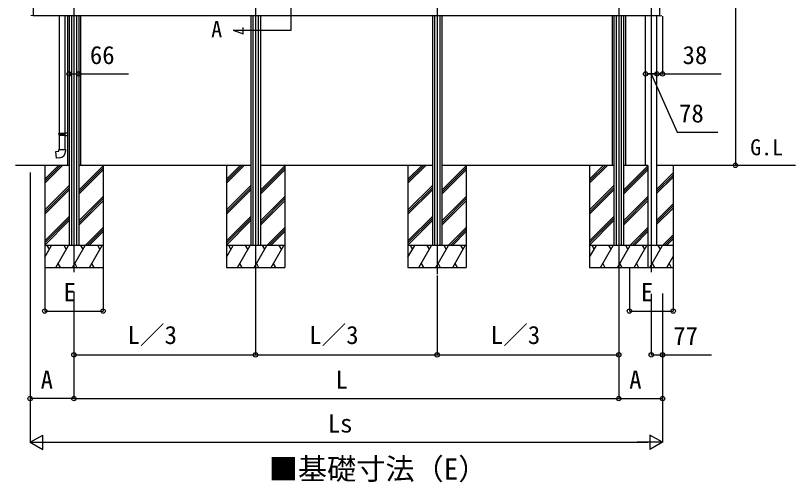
# Model space of a CAD drawing. Units: millimetres, scale not verified. Extents: x -8750 to 8750, y -13001 to 12944.
# Drawn here: x -1058 to 4289, y -6576 to -3374 of the extents above; entities that cross this region are included whole.
import ezdxf
from ezdxf.enums import TextEntityAlignment as Align

# ---------------------------------------------------------------- set-up
doc = ezdxf.new("R2010")
doc.units = ezdxf.units.MM
doc.header["$LTSCALE"] = 70
for name, color, linetype in [('0-2_USER1', 3, 'Continuous'), ('0-3_YKK_12', 2, 'Continuous'), ('0-4_YKK_13', 4, 'Continuous'), ('0-5_YKK_A1', 4, 'Continuous'), ('0-6_YKK_D', 6, 'Continuous')]:
    doc.layers.add(name, color=color, linetype=linetype)
doc.styles.add('ＭＳ ゴシック', font='')
doc.styles.get('ＭＳ ゴシック').set_extended_font_data('MS Gothic')

msp = doc.modelspace()

# ---------------------------------------------------------------- linework, layer by layer
at = {"layer": '0-3_YKK_12'}
for p, q in [((-658, -1632.39), (-658, -5133.47)), ((587.33, -1632.39), (587.33, -5146.5)), ((1832.67, -1632.39), (1832.67, -5146.5)), ((3078, -1632.39), (3078, -5146.5)), ((3301, -1663.55), (3301, -5134.51))]:
    msp.add_line(p, q, dxfattribs=at)
for points in [[(433.14, -3474.1), (832.39, -3474.1), (832.39, -1601.1), (433.14, -1601.1), (503.26, -1575.58)], [(433.14, -3474.1), (503.26, -3499.62), (503.26, -3454.85)]]:
    msp.add_lwpolyline(points, dxfattribs=at)
at = {"layer": '0-4_YKK_13'}
for p, q in [((-938, -3374.6), (-953.29, -3373.8)), ((-759.5, -3374.1), (-759.5, -4181.53)), ((-717.5, -4178.97), (-717.5, -3374.1)), ((3358, -3374.6), (3373.29, -3373.8)), ((-761.5, -4183.53), (-760.5, -4181.53)), ((-761.5, -4183.53), (-717.5, -4183.53)), ((-761.5, -4183.53), (-761.5, -4191.53)), ((-761.5, -4191.53), (-717.5, -4191.53)), ((-761.5, -4191.53), (-760.5, -4193.53)), ((-760.5, -4181.53), (-717.5, -4181.53)), ((-760.5, -4193.53), (-717.5, -4193.53)), ((-759.5, -4193.53), (-759.5, -4293.53)), ((-721.97, -4183.53), (-722.4, -4181.53)), ((-719.5, -4179.03), (-703.5, -4178.56)), ((-719.5, -4181.03), (-719.5, -4179.03)), ((-719.5, -4181.03), (-717.5, -4181.03)), ((-719.5, -4196.03), (-719.5, -4194.03)), ((-719.5, -4196.03), (-703.5, -4196.5)), ((-717.5, -4181.53), (-717.5, -4182.08)), ((-717.5, -4293.53), (-717.5, -4196.09)), ((-761.5, -4293.53), (-715.5, -4293.53)), ((-761.5, -4303.53), (-761.5, -4293.53)), ((-715.5, -4293.53), (-715.5, -4304.45))]:
    msp.add_line(p, q, dxfattribs=at)
for points in [[(-721.97, -4183.53), (-721.97, -4191.53), (-722.4, -4193.53)], [(-719.5, -4194.03), (-717.5, -4194.03), (-717.5, -4181.03)], [(-756.58, -4349.28), (-777.41, -4351.1), (-781.42, -4305.28), (-761.5, -4303.53)]]:
    msp.add_lwpolyline(points, dxfattribs=at)
msp.add_arc((-760.5, -4304.45), 45, 275, 0, dxfattribs=at)
at = {"layer": '0-5_YKK_A1'}
for p, q in [((-938, -2537.6), (-938, -3374.6)), ((3358, -2537.4), (3358, -3374.6)), ((-938, -3374.1), (3358, -3374.1)), ((-703.2, -3374.1), (-703.2, -4401.4)), ((-691, -3374.1), (-691, -4951.1)), ((-675.5, -3374.1), (-675.5, -4951.1)), ((-640.5, -3374.1), (-640.5, -4951.1)), ((-625, -3374.1), (-625, -4951.1)), ((-612.8, -3374.1), (-612.8, -4401.4)), ((554.33, -3374.1), (554.33, -4951.1)), ((569.83, -3374.1), (569.83, -4951.1)), ((604.83, -3374.1), (604.83, -4951.1)), ((620.33, -3374.1), (620.33, -4951.1)), ((1799.67, -3374.1), (1799.67, -4951.1)), ((1815.17, -3374.1), (1815.17, -4951.1)), ((1850.17, -3374.1), (1850.17, -4951.1)), ((1865.67, -3374.1), (1865.67, -4951.1)), ((3032.8, -3374.1), (3032.8, -4401.4)), ((3045, -3374.1), (3045, -4951.1)), ((3060.5, -3374.1), (3060.5, -4951.1)), ((3095.5, -3374.1), (3095.5, -4951.1)), ((3111, -3374.1), (3111, -4951.1)), ((3123.2, -3374.1), (3123.2, -4401.4)), ((3262, -4401.1), (3262, -3374.1)), ((3340, -4951.1), (3340, -3374.1)), ((-691, -4401.1), (-1058, -4401.1)), ((-858, -4401.1), (-858, -5101.1)), ((-858, -4495.08), (-764.02, -4401.1)), ((-858, -4509.22), (-749.88, -4401.1)), ((-858, -4523.36), (-735.74, -4401.1)), ((554.33, -4401.1), (-625, -4401.1)), ((-625, -4570.45), (-458, -4403.45)), ((-625, -4584.59), (-458, -4417.59)), ((-625, -4598.73), (-458, -4431.73)), ((-458, -4401.1), (-458, -5101.1)), ((387.33, -4401.1), (387.33, -5101.1)), ((387.33, -4495.08), (481.31, -4401.1)), ((387.33, -4509.22), (495.46, -4401.1)), ((387.33, -4523.36), (509.6, -4401.1)), ((1799.67, -4401.1), (620.33, -4401.1)), ((620.33, -4570.45), (787.33, -4403.45)), ((620.33, -4584.59), (787.33, -4417.59)), ((620.33, -4598.73), (787.33, -4431.73)), ((787.33, -4401.1), (787.33, -5101.1)), ((1632.67, -4401.1), (1632.67, -5101.1)), ((1632.67, -4495.08), (1726.65, -4401.1)), ((1632.67, -4509.22), (1740.79, -4401.1)), ((1632.67, -4523.36), (1754.93, -4401.1)), ((3045, -4401.1), (1865.67, -4401.1)), ((1865.67, -4570.45), (2032.67, -4403.45)), ((1865.67, -4584.59), (2032.67, -4417.59)), ((1865.67, -4598.73), (2032.67, -4431.73)), ((2032.67, -4401.1), (2032.67, -5101.1)), ((2878, -4401.1), (2878, -5101.1)), ((2878, -4495.08), (2971.98, -4401.1)), ((2878, -4509.22), (2986.12, -4401.1)), ((2878, -4523.36), (3000.26, -4401.1)), ((3278, -4401.1), (3111, -4401.1)), ((3111, -4570.45), (3278, -4403.45)), ((3111, -4584.59), (3278, -4417.59)), ((3111, -4598.73), (3278, -4431.73)), ((3278, -4401.1), (3278, -5101.1)), ((4289.18, -4401.1), (3340, -4401.1)), ((3451, -4401.1), (3451, -5101.1)), ((3340, -4564.45), (3451, -4453.45)), ((3340, -4578.59), (3451, -4467.59)), ((3340, -4592.73), (3451, -4481.73)), ((-858, -4707.21), (-691, -4540.21)), ((387.33, -4707.21), (554.33, -4540.21)), ((1632.67, -4707.21), (1799.67, -4540.21)), ((2878, -4707.21), (3045, -4540.21)), ((-858, -4721.35), (-691, -4554.35)), ((-858, -4735.49), (-691, -4568.5)), ((387.33, -4721.35), (554.33, -4554.35)), ((387.33, -4735.49), (554.33, -4568.5)), ((1632.67, -4721.35), (1799.67, -4554.35)), ((1632.67, -4735.49), (1799.67, -4568.5)), ((2878, -4721.35), (3045, -4554.35)), ((2878, -4735.49), (3045, -4568.5)), ((-625, -4782.58), (-458, -4615.58)), ((-625, -4796.72), (-458, -4629.72)), ((-625, -4810.86), (-458, -4643.86)), ((620.33, -4782.58), (787.33, -4615.58)), ((620.33, -4796.72), (787.33, -4629.72)), ((620.33, -4810.86), (787.33, -4643.86)), ((1865.67, -4782.58), (2032.67, -4615.58)), ((1865.67, -4796.72), (2032.67, -4629.72)), ((1865.67, -4810.86), (2032.67, -4643.86)), ((3111, -4782.58), (3278, -4615.58)), ((3111, -4796.72), (3278, -4629.72)), ((3111, -4810.86), (3278, -4643.86)), ((3340, -4776.58), (3451, -4665.58)), ((3340, -4790.72), (3451, -4679.72)), ((3340, -4804.86), (3451, -4693.86)), ((-858, -4919.34), (-691, -4752.34)), ((387.33, -4919.34), (554.33, -4752.34)), ((1632.67, -4919.34), (1799.67, -4752.34)), ((2878, -4919.34), (3045, -4752.34)), ((-858, -4933.48), (-691, -4766.48)), ((-858, -4947.63), (-691, -4780.63)), ((387.33, -4933.48), (554.33, -4766.48)), ((387.33, -4947.63), (554.33, -4780.63)), ((1632.67, -4933.48), (1799.67, -4766.48)), ((1632.67, -4947.63), (1799.67, -4780.63)), ((2878, -4933.48), (3045, -4766.48)), ((2878, -4947.63), (3045, -4780.63)), ((-581.39, -4951.1), (-458, -4827.71)), ((-567.25, -4951.1), (-458, -4841.85)), ((-553.11, -4951.1), (-458, -4855.99)), ((663.94, -4951.1), (787.33, -4827.71)), ((678.08, -4951.1), (787.33, -4841.85)), ((692.23, -4951.1), (787.33, -4855.99)), ((1909.27, -4951.1), (2032.67, -4827.71)), ((1923.42, -4951.1), (2032.67, -4841.85)), ((1937.56, -4951.1), (2032.67, -4855.99)), ((3154.61, -4951.1), (3278, -4827.71)), ((3168.75, -4951.1), (3278, -4841.85)), ((3182.89, -4951.1), (3278, -4855.99)), ((3377.61, -4951.1), (3451, -4877.71)), ((3391.75, -4951.1), (3451, -4891.85)), ((3405.89, -4951.1), (3451, -4905.99)), ((-458, -4951.1), (-858, -4951.1)), ((-858, -5031.85), (-811.38, -4951.1)), ((-826.38, -4977.08), (-841.38, -4951.1)), ((-782.51, -5101.1), (-695.91, -4951.1)), ((-710.91, -4977.08), (-725.91, -4951.1)), ((-667.04, -5101.1), (-580.44, -4951.1)), ((-595.44, -4977.08), (-610.44, -4951.1)), ((-551.57, -5101.1), (-464.97, -4951.1)), ((-479.97, -4977.08), (-494.97, -4951.1)), ((787.33, -4951.1), (387.33, -4951.1)), ((387.33, -5031.85), (433.95, -4951.1)), ((418.95, -4977.08), (403.95, -4951.1)), ((462.82, -5101.1), (549.42, -4951.1)), ((534.42, -4977.08), (519.42, -4951.1)), ((578.29, -5101.1), (664.89, -4951.1)), ((649.89, -4977.08), (634.89, -4951.1)), ((693.76, -5101.1), (780.36, -4951.1)), ((765.36, -4977.08), (750.36, -4951.1)), ((2032.67, -4951.1), (1632.67, -4951.1)), ((1632.67, -5031.85), (1679.29, -4951.1)), ((1664.28, -4977.08), (1649.28, -4951.1)), ((1708.15, -5101.1), (1794.76, -4951.1)), ((1779.75, -4977.08), (1764.75, -4951.1)), ((1823.62, -5101.1), (1910.23, -4951.1)), ((1895.23, -4977.08), (1880.22, -4951.1)), ((1939.09, -5101.1), (2025.7, -4951.1)), ((2010.7, -4977.08), (1995.69, -4951.1)), ((3278, -4951.1), (2878, -4951.1)), ((2878, -5031.85), (2924.62, -4951.1)), ((2909.62, -4977.08), (2894.62, -4951.1)), ((2953.49, -5101.1), (3040.09, -4951.1)), ((3025.09, -4977.08), (3010.09, -4951.1)), ((3068.96, -5101.1), (3155.56, -4951.1)), ((3140.56, -4977.08), (3125.56, -4951.1)), ((3184.43, -5101.1), (3271.03, -4951.1)), ((3256.03, -4977.08), (3241.03, -4951.1)), ((3451, -4951.1), (3278, -4951.1)), ((3291.96, -5101.1), (3378.56, -4951.1)), ((3363.56, -4977.08), (3348.56, -4951.1)), ((3407.43, -5101.1), (3451, -5025.63)), ((-767.51, -5075.12), (-752.51, -5101.1)), ((-652.04, -5075.12), (-637.04, -5101.1)), ((-536.57, -5075.12), (-521.58, -5101.1)), ((477.82, -5075.12), (492.82, -5101.1)), ((593.29, -5075.12), (608.29, -5101.1)), ((708.76, -5075.12), (723.76, -5101.1)), ((1723.15, -5075.12), (1738.15, -5101.1)), ((1838.62, -5075.12), (1853.62, -5101.1)), ((1954.09, -5075.12), (1969.09, -5101.1)), ((2968.49, -5075.12), (2983.49, -5101.1)), ((3083.96, -5075.12), (3098.96, -5101.1)), ((3199.43, -5075.12), (3214.42, -5101.1)), ((3306.96, -5075.12), (3321.96, -5101.1)), ((3422.43, -5075.12), (3437.42, -5101.1)), ((-858, -5101.1), (-458, -5101.1)), ((387.33, -5101.1), (787.33, -5101.1)), ((1632.67, -5101.1), (2032.67, -5101.1)), ((2878, -5101.1), (3278, -5101.1)), ((3278, -5101.1), (3451, -5101.1))]:
    msp.add_line(p, q, dxfattribs=at)
at = {"layer": '0-6_YKK_D'}
for p, q in [((3878, -1701.1), (3878, -4401.1)), ((3378, -3377.18), (3378, -3775.1)), ((3262, -3774.1), (3340, -3774.1)), ((3340, -3774.1), (3280, -3774.1)), ((3340, -3774.1), (3378, -3774.1)), ((3378, -3774.1), (3781.13, -3774.1)), ((-958, -4450.66), (-958, -6002.1)), ((-858, -5102.1), (-858, -5402.1)), ((-458, -5102.1), (-458, -5402.1)), ((3151, -5102.1), (3151, -5402.1)), ((3451, -5102.1), (3451, -5402.1)), ((587.33, -5147.5), (587.33, -5702.1)), ((587.33, -5156.47), (587.33, -5702.1)), ((1832.67, -5156.47), (1832.67, -5702.1)), ((1832.67, -5156.47), (1832.67, -5702.1)), ((3078, -5147.5), (3078, -6002.1)), ((3078, -5155.47), (3078, -6002.1)), ((3078, -5156.47), (3078, -5702.1)), ((-958, -5208.33), (-958, -6302.1)), ((-658, -5266.41), (-658, -5702.1)), ((-658, -5266.41), (-658, -6002.1)), ((-658, -5266.41), (-658, -6002.1)), ((3301, -5283), (3301, -5702.1)), ((3378, -5280), (3378, -6002.1)), ((3378, -5281), (3378, -6302.1)), ((3378, -5282), (3378, -5702.1)), ((-858, -5401.1), (-458, -5401.1)), ((3151, -5401.1), (3451, -5401.1)), ((-658, -5701.1), (587.33, -5701.1)), ((587.33, -5701.1), (1832.67, -5701.1)), ((1832.67, -5701.1), (3078, -5701.1)), ((-658, -6001.1), (-958, -6001.1)), ((-658, -6001.1), (3078, -6001.1)), ((3078, -6001.1), (3378, -6001.1)), ((-958, -6301.1), (-871.4, -6251.1)), ((-871.4, -6351.1), (-871.4, -6251.1)), ((3378, -6301.1), (3291.4, -6251.1)), ((3291.4, -6251.1), (3291.4, -6351.1)), ((-958, -6301.1), (-871.4, -6351.1)), ((-958, -6301.1), (-784.79, -6301.1)), ((-858, -6301.1), (3278, -6301.1)), ((3378, -6301.1), (3204.79, -6301.1)), ((3378, -6301.1), (3291.4, -6351.1))]:
    msp.add_line(p, q, dxfattribs=at)
for points in [[(-691, -3774.1), (-625, -3774.1), (-284.77, -3774.1)], [(3301, -3774.1), (3477.88, -4174.1), (3757.14, -4174.1)], [(3301, -5701.1), (3378, -5701.1), (3713.4, -5701.1)]]:
    msp.add_lwpolyline(points, dxfattribs=at)
for centre in [(-691, -3774.1), (-625, -3774.1), (3262, -3774.1), (3340, -3774.1), (3340, -3774.1), (3378, -3774.1), (3878, -4401.1), (-858, -5401.1), (-458, -5401.1), (3151, -5401.1), (3451, -5401.1), (-658, -5701.1), (587.33, -5701.1), (587.33, -5701.1), (1832.67, -5701.1), (1832.67, -5701.1), (3078, -5701.1), (3301, -5701.1), (3378, -5701.1), (-958, -6001.1), (-658, -6001.1), (-658, -6001.1), (3078, -6001.1), (3078, -6001.1), (3378, -6001.1)]:
    msp.add_circle(centre, 15, dxfattribs=at)

# ---------------------------------------------------------------- texts
at = {"layer": '0-2_USER1', "style": 'ＭＳ ゴシック'}
for s, height, p in [('A', 110, (283.44, -3555.1)), ('G.L', 110, (3979.36, -4365.1)), ('■基礎寸法（E）', 146.6, (677.95, -6600.83))]:
    msp.add_text(s, height=height, dxfattribs=at).set_placement(p, align=Align.BOTTOM_LEFT)
at = {"layer": '0-6_YKK_D', "style": 'ＭＳ ゴシック'}
for s, p in [('66', (-548.52, -3744.1)), ('38', (3515.44, -3744.1)), ('78', (3491.46, -4144.1)), ('E', (-729.96, -5371.1)), ('E', (3229.04, -5371.1)), ('L／3', (-290.82, -5664.34)), ('L／3', (954.52, -5664.34)), ('L／3', (2199.85, -5664.34)), ('77', (3451.58, -5671.1)), ('A', (-886.24, -5971.1)), ('L', (1135.14, -5971.1)), ('A', (3149.76, -5971.1)), ('Ls', (1082.5, -6271.1))]:
    msp.add_text(s, height=124.6, dxfattribs=at).set_placement(p, align=Align.BOTTOM_LEFT)

doc.saveas('drawing.dxf')
